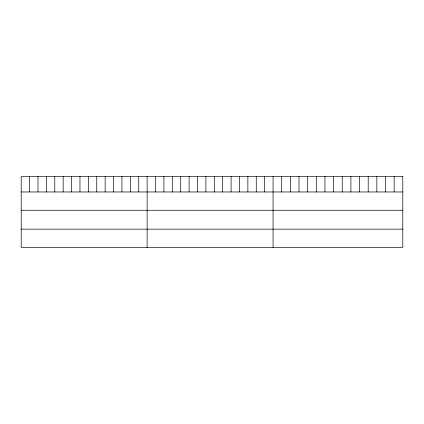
<?xml version="1.0" encoding="UTF-8"?>
<svg xmlns="http://www.w3.org/2000/svg" width="424" height="424" viewBox="0 0 424 424"><rect width="100%" height="100%" fill="white"/><g stroke="black" fill="none" stroke-linecap="round" stroke-linejoin="round"><path stroke-width="0.64" d="M21.2 191.971L402.8 191.971M21.2 210.272L402.8 210.272M21.2 229.13L402.8 229.13M394.15 176.57L394.15 191.971M385.501 176.57L385.501 191.971M376.851 176.57L376.851 191.971M368.202 176.57L368.202 191.971M359.552 176.57L359.552 191.971M350.902 176.57L350.902 191.971M342.253 176.57L342.253 191.971M333.603 176.57L333.603 191.971M324.954 176.57L324.954 191.971M316.304 176.57L316.304 191.971M307.654 176.57L307.654 191.971M299.005 176.57L299.005 191.971M290.355 176.57L290.355 191.971M281.706 176.57L281.706 191.971M273.056 176.57L273.056 247.431M264.661 176.57L264.661 191.971M256.266 176.57L256.266 191.971M247.87 176.57L247.87 191.971M239.475 176.57L239.475 191.971M231.08 176.57L231.08 191.971M222.685 176.57L222.685 191.971M214.29 176.57L214.29 191.971M205.894 176.57L205.894 191.971M197.499 176.57L197.499 191.971M189.104 176.57L189.104 191.971M180.709 176.57L180.709 191.971M172.314 176.57L172.314 191.971M163.918 176.57L163.918 191.971M155.523 176.57L155.523 191.971M147.128 176.57L147.128 247.431M138.733 176.57L138.733 191.971M130.338 176.57L130.338 191.971M121.942 176.57L121.942 191.971M113.547 176.57L113.547 191.971M105.152 176.57L105.152 191.971M96.757 176.57L96.757 191.971M88.362 176.57L88.362 191.971M79.966 176.57L79.966 191.971M71.571 176.57L71.571 191.971M63.176 176.57L63.176 191.971M54.781 176.57L54.781 191.971M46.386 176.57L46.386 191.971M37.99 176.57L37.99 191.971M29.595 176.57L29.595 191.971M402.8 176.57L21.2 176.57L21.2 247.431L402.8 247.431L402.8 176.57"/></g></svg>
